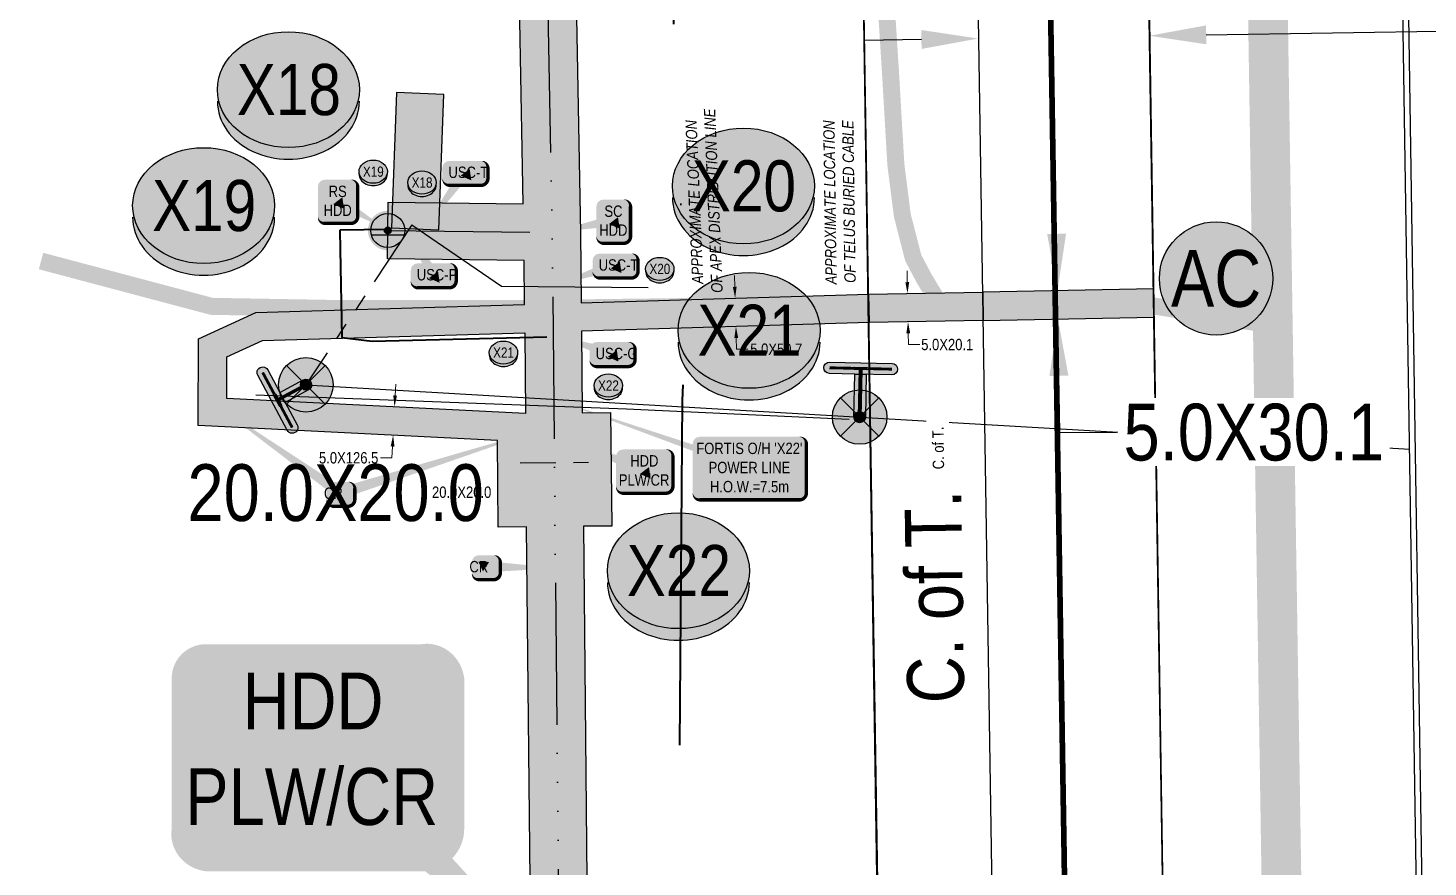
# Model space of a CAD drawing. Extents: x 72365 to 80261, y 6000112 to 6008999.
# Drawn here: x 74839 to 75085.5, y 6001107.1 to 6001254.9 of the extents above; entities that cross this region are included whole.
import ezdxf
from ezdxf.enums import TextEntityAlignment as Align

# ---------------------------------------------------------------- set-up
doc = ezdxf.new("R2010")
doc.units = 0
doc.header["$LTSCALE"] = 5
doc.header["$PDSIZE"] = 2.5
for name, pattern in [('COOP2', [10, 5, -1, 0, -1, 0, -1, 0, -1, 0, -1]), ('DASHDOT', [25.4, 12.7, -6.35, 0, -6.35]), ('DASHED2', [9.525, 6.35, -3.175]), ('foc-TIELINE', [1.875, 1.25, -0.625]), ('POWERLINE5', [7.8, 2.4, -0.6, 0.6, -0.6, 0.6, -0.6, 2.4])]:
    doc.linetypes.add(name, pattern=pattern)
doc.layers.get('Defpoints').update_dxf_attribs({"color": 9})
for name, color, linetype in [('AS-FENCE', 48, 'foc-FENCE'), ('AS-POWER', 104, 'foc-POWER'), ('AS-POWER-EXISTING', 72, 'POWERLINE5'), ('AS-POWER-EXISTING-PP', 72, 'Continuous'), ('AS-POWER-EXISTING-PP-1000', 72, 'Continuous'), ('AS-POWER-T-1000', 104, 'Continuous'), ('AS-RAILWAY', 13, 'TRACKS'), ('AS-RESIDENCE', 14, 'Continuous'), ('AS-ROADS', 254, 'Continuous'), ('AS-SYMBOL', 7, 'Continuous'), ('AS-SYMBOL-1000', 7, 'Continuous'), ('AS-TELEPHONE', 224, 'foc-TEL'), ('AS-TELEPHONE-T', 224, 'Continuous'), ('CG-NOTES', 7, 'Continuous'), ('L-ROAD-T', 7, 'Continuous'), ('L-ROAD-T-1000', 7, 'Continuous'), ('L-SEC', 7, 'Continuous'), ('L-TITLEDB', 4, 'Continuous'), ('L-TITLEDB-T', 4, 'Continuous'), ('P-APEX RECON PAY ITEMS', 240, 'Continuous'), ('P-APEX RECON PAY ITEMS-1000', 240, 'Continuous'), ('P-APEX RECON-10m BUFFER', 51, 'COOP2'), ('P-APEX RECON-URBAN', 30, 'COOP2'), ('P-APEX RECON-WORK AREA', 104, 'Continuous'), ('P-BUFFER-PURPLE', 187, 'foc-TIELINE'), ('P-CROSSINGS', 250, 'Continuous'), ('P-CROSSINGS-1000', 250, 'Continuous')]:
    doc.layers.add(name, color=color, linetype=linetype)
for name, color, linetype, lineweight in [('AS-RECON EXISTING', 151, 'DASHDOT', 40), ('P-APEX RECON-TWS-T', 104, 'Continuous', 9), ('P-APEX RECON-TWS-T-1000', 104, 'Continuous', 9)]:
    doc.layers.add(name, color=color, linetype=linetype, lineweight=lineweight)
for name, color, linetype, true_color in [('AS-RECON EXISTING-T-1000', 7, 'Continuous', 0x7abdff), ('AS-STRUCTURE-H', 7, 'Continuous', 0xa8a8a8), ('P-APEX RECON-TO BE DRILLED-H', 7, 'Continuous', 0xffafe1)]:
    doc.layers.add(name, color=color, linetype=linetype, true_color=true_color)
doc.styles.add('1.8', font='ARIALN.TTF', dxfattribs={"height": 2})
doc.styles.add('100L', font='ARIALN.TTF', dxfattribs={"height": 2})
doc.styles.add('175L', font='ARIALN.TTF', dxfattribs={"height": 20})
doc.styles.add('80', font='ARIALN.TTF', dxfattribs={"height": 10})
doc.styles.add('80CG', font='ARIALN.TTF', dxfattribs={"height": 10})
doc.styles.add('80L', font='ARIALN.TTF', dxfattribs={"height": 10})
doc.styles.add('Crossing', font='ARIALN.TTF', dxfattribs={"height": 10})
doc.styles.add('foc-LtypeFont', font='ARIALN.TTF', dxfattribs={"height": 7.35})
doc.linetypes.add('foc-FENCE', pattern='A,10,-1,["X",foc-LtypeFont,S=0.2,R=0,X=-0.625,Y=-0.75],-1.24', length=12.24)
doc.linetypes.add('foc-POWER', pattern='A,6,-1,["P",foc-LtypeFont,S=0.2,R=0,X=-0.625,Y=-0.75],-1.24,4', length=12.24)
doc.linetypes.add('foc-TEL', pattern='A,2,-1,["T",foc-LtypeFont,S=0.2,R=0,X=-0.425,Y=-0.75],-1.24,8', length=12.24)
doc.linetypes.add('foc-TEL-NOLINE', pattern='A,0,-2,["T",foc-LtypeFont,S=0.2,R=0,X=-0.425,Y=-0.75],-10.24', length=12.24)
doc.linetypes.add('TRACKS', pattern='A,3.81,[130,ltypeshp1.shx,S=6.35,R=0,X=0,Y=0],3.81', length=7.62)
doc.dimstyles.new('Compass 1 000', dxfattribs={"dimtxt": 1.8, "dimasz": 2, "dimexe": 0.2, "dimexo": 0.0625, "dimgap": 0.5, "dimtad": 0, "dimtih": 1, "dimtoh": 1, "dimzin": 0, "dimdsep": 46, "dimtxsty": '1.8', "dimcen": 0.1, "dimse1": 1, "dimse2": 1, "dimclrd": 256, "dimclrt": 256, "dimaunit": 1, "dimadec": 4, "dimazin": 0, "dimtfac": 0.06, "dimtofl": 0, "dimtmove": 0, "dimatfit": 0, "dimfxl": 0.2, "dimtolj": 1, "dimtzin": 0, "dimlwd": -1, "dimarcsym": 0})
doc.dimstyles.new('Compass 5 000', dxfattribs={"dimscale": 5, "dimtxt": 9, "dimasz": 2, "dimexe": 0.2, "dimexo": 0.0625, "dimgap": 0.5, "dimtad": 0, "dimtih": 1, "dimtoh": 1, "dimzin": 0, "dimdsep": 46, "dimtxsty": '80CG', "dimcen": 0.1, "dimse1": 1, "dimse2": 1, "dimclrd": 256, "dimclrt": 256, "dimaunit": 1, "dimadec": 4, "dimazin": 0, "dimtfac": 0.06, "dimtofl": 0, "dimtmove": 0, "dimatfit": 1, "dimfxl": 0.2, "dimtolj": 1, "dimtzin": 0, "dimlwd": -1, "dimarcsym": 0})

# ---------------------------------------------------------------- blocks, each defined once
blk = doc.blocks.new('*D377')
at = {"layer": 'Defpoints', "color": 0, "transparency": 16777216}
for p in [(75036.47, 6001253.51), (75007.3, 6001192.93), (75037.44, 6001193.42)]:
    blk.add_point(p, dxfattribs=at)
at = {"layer": 'L-TITLEDB-T', "transparency": 16777216}
for p, q in [((75046.47, 6001253.67), (75091.38, 6001254.4)), ((74996.32, 6001252.86), (74986.32, 6001252.7))]:
    blk.add_line(p, q, dxfattribs=at)
for points in [[(74996.3, 6001254.53), (74996.35, 6001251.19), (75006.32, 6001253.02)], [(75046.44, 6001255.34), (75046.49, 6001252.01), (75036.47, 6001253.51)]]:
    blk.add_solid(points, dxfattribs=at)
at = {"layer": 'L-TITLEDB-T', "transparency": 16777216, "insert": (75135.31, 6001254.4), "char_height": 10, "attachment_point": 5, "style": '80CG'}
blk.add_mtext('\\A1;CNR\\P30.18 RAILWAY\\PPLAN 7501 AY', dxfattribs=at)
blk = doc.blocks.new('POWERPOLE')
h = blk.add_hatch(color=255)
edge = h.paths.add_edge_path()
edge.add_arc((0, 0), 0.96, 0, 360)
at = {"linetype": 'Continuous'}
for p, q in [((0.679, -0.679), (-0.679, 0.679)), ((-0.679, -0.679), (0.679, 0.679))]:
    blk.add_line(p, q, dxfattribs=at)
blk.add_circle((0, 0), 0.96, dxfattribs=at)
blk = doc.blocks.new('Access_Point')
h = blk.add_hatch(color=255)
h.dxf.hatch_style = 1
edge = h.paths.add_edge_path()
edge.add_arc((0, 0), 9.99, 0, 360)
at = {"color": 170}
blk.add_circle((0, 0), 9.99, dxfattribs=at)
at = {"color": 170, "style": '175L'}
blk.add_text('AC', height=10, dxfattribs=at).set_placement((0, 0), align=Align.MIDDLE_CENTER)
blk = doc.blocks.new('*D1073')
at = {"layer": 'Defpoints', "color": 0, "transparency": 16777216}
for p in [(75020.24, 6001208.63), (75020.32, 6001203.63), (75020.37, 6001203.63)]:
    blk.add_point(p, dxfattribs=at)
at = {"layer": 'P-APEX RECON-TWS-T', "transparency": 16777216}
for p, q in [((75020.12, 6001218.63), (75019.96, 6001228.63)), ((75020.54, 6001193.63), (75020.7, 6001183.64)), ((75020.7, 6001183.64), (75030.7, 6001183.64))]:
    blk.add_line(p, q, dxfattribs=at)
for points in [[(75021.79, 6001218.65), (75018.46, 6001218.6), (75020.29, 6001208.63)], [(75022.2, 6001193.66), (75018.87, 6001193.61), (75020.37, 6001203.63)]]:
    blk.add_solid(points, dxfattribs=at)
at = {"layer": 'P-APEX RECON-TWS-T', "transparency": 16777216, "insert": (75054.84, 6001183.64), "char_height": 10, "attachment_point": 5, "style": '80CG', "bg_fill": 3, "box_fill_scale": 1.1, "bg_fill_color": 256, "bg_fill_true_color": 13158600, "bg_fill_transparency": 0}
blk.add_mtext('\\A1;5.0X30.1', dxfattribs=at)
blk = doc.blocks.new('*U1162')
at = {"true_color": 0xffffa8}
h = blk.add_hatch(color=51, dxfattribs=at)
edge = h.paths.add_edge_path()
edge.add_line((-19, -20), (19, -20))
edge.add_arc((19, -14), 6, 270, 360)
edge.add_line((25, -14), (25, 12.5))
edge.add_arc((19, 12.5), 6, 0, 90)
edge.add_line((19, 18.5), (-19, 18.5))
edge.add_arc((-19, 12.5), 6, 90, 180)
edge.add_line((-25, 12.5), (-25, -14))
edge.add_arc((-19, -14), 6, 180, 270)
at = {"color": 240, "flags": 128}
blk.add_lwpolyline([(-19, -20, 3, 3, 0), (19, -20, 3, 3, 0.414214), (25, -14, 3, 3, 0), (25, 12.5, 3, 0, 0.414214), (19, 18.5, 0, 0, 0), (-19, 18.5, 0, 0, 0.414214), (-25, 12.5, 0, 0, 0), (-25, -14, 0, 3, 0.414214)], format="xyseb", close=True, dxfattribs=at)
for points in [[(43.25, -39.79, 0, 10, 0), (0, 0, 5, 5, 0)], [(5.45, -7.08, 0, 10, 0), (0, 0, 5, 5, 0)]]:
    blk.add_lwpolyline(points, format="xyseb", dxfattribs=at)
at = {"color": 4, "style": '80'}
blk.add_attdef('OTHER_001', (-14.7, -5), '', height=10, dxfattribs=at)
blk = doc.blocks.new('*D1164')
at = {"layer": 'Defpoints', "color": 0, "transparency": 16777216}
for p in [(74902.83, 6001188.2), (74902.59, 6001183.21), (74903.31, 6001183.17)]:
    blk.add_point(p, dxfattribs=at)
at = {"layer": 'P-APEX RECON-TWS-T-1000', "transparency": 16777216}
for p, q in [((74903.66, 6001190.16), (74903.76, 6001192.15)), ((74903.11, 6001179.17), (74901.11, 6001179.17)), ((74903.21, 6001181.17), (74903.11, 6001179.17))]:
    blk.add_line(p, q, dxfattribs=at)
for points in [[(74903.33, 6001190.17), (74903.99, 6001190.14), (74903.56, 6001188.16)], [(74902.88, 6001181.19), (74903.55, 6001181.16), (74903.31, 6001183.17)]]:
    blk.add_solid(points, dxfattribs=at)
at = {"layer": 'P-APEX RECON-TWS-T-1000', "transparency": 16777216, "insert": (74895.48, 6001179.17), "char_height": 2, "attachment_point": 5, "style": '1.8'}
blk.add_mtext('\\A1;5.0X126.5', dxfattribs=at)
blk = doc.blocks.new('*D1165')
at = {"layer": 'Defpoints', "color": 0, "transparency": 16777216}
for p in [(74962.25, 6001207.26), (74962.39, 6001202.26), (74963.67, 6001202.3)]:
    blk.add_point(p, dxfattribs=at)
at = {"layer": 'P-APEX RECON-TWS-T-1000', "transparency": 16777216}
for p, q in [((74963.46, 6001209.29), (74963.4, 6001211.29)), ((74963.72, 6001200.3), (74963.78, 6001198.3)), ((74963.78, 6001198.3), (74965.78, 6001198.3))]:
    blk.add_line(p, q, dxfattribs=at)
for points in [[(74963.79, 6001209.3), (74963.13, 6001209.28), (74963.52, 6001207.29)], [(74964.06, 6001200.31), (74963.39, 6001200.29), (74963.67, 6001202.3)]]:
    blk.add_solid(points, dxfattribs=at)
at = {"layer": 'P-APEX RECON-TWS-T-1000', "transparency": 16777216, "insert": (74970.77, 6001198.3), "char_height": 2, "attachment_point": 5, "style": '1.8'}
blk.add_mtext('\\A1;5.0X50.7', dxfattribs=at)
blk = doc.blocks.new('*D1166')
at = {"layer": 'Defpoints', "color": 0, "transparency": 16777216}
for p in [(75008.9, 6001208.41), (74993.97, 6001203.13), (75009, 6001203.41)]:
    blk.add_point(p, dxfattribs=at)
at = {"layer": 'P-APEX RECON-TWS-T-1000', "transparency": 16777216}
for p, q in [((74993.83, 6001210.12), (74993.8, 6001212.12)), ((74994.01, 6001201.13), (74994.05, 6001199.12)), ((74994.05, 6001199.12), (74996.05, 6001199.12))]:
    blk.add_line(p, q, dxfattribs=at)
for points in [[(74994.17, 6001210.13), (74993.5, 6001210.11), (74993.87, 6001208.12)], [(74994.34, 6001201.13), (74993.67, 6001201.12), (74993.97, 6001203.13)]]:
    blk.add_solid(points, dxfattribs=at)
at = {"layer": 'P-APEX RECON-TWS-T-1000', "transparency": 16777216, "insert": (75000.87, 6001199.12), "char_height": 2, "attachment_point": 5, "style": '1.8'}
blk.add_mtext('\\A1;5.0X20.1', dxfattribs=at)
blk = doc.blocks.new('*U1167')
at = {"true_color": 0xffffa8}
h = blk.add_hatch(color=51, dxfattribs=at)
edge = h.paths.add_edge_path()
edge.add_line((-9, -20), (9, -20))
edge.add_arc((9, -14), 6, 270, 360)
edge.add_line((15, -14), (15, 12.5))
edge.add_arc((9, 12.5), 6, 0, 90)
edge.add_line((9, 18.5), (-9, 18.5))
edge.add_arc((-9, 12.5), 6, 90, 180)
edge.add_line((-15, 12.5), (-15, -14))
edge.add_arc((-9, -14), 6, 180, 270)
at = {"color": 240, "flags": 128}
blk.add_lwpolyline([(-9, -20, 3, 3, 0), (9, -20, 3, 3, 0.414214), (15, -14, 3, 3, 0), (15, 12.5, 3, 0, 0.414214), (9, 18.5, 0, 0, 0), (-9, 18.5, 0, 0, 0.414214), (-15, 12.5, 0, 0, 0), (-15, -14, 0, 3, 0.414214)], format="xyseb", close=True, dxfattribs=at)
for points in [[(-53.6, -10.5, 0, 10, 0), (0, 0, 5, 5, 0)], [(5.4, -7.1, 0, 10, 0), (0, 0, 5, 5, 0)]]:
    blk.add_lwpolyline(points, format="xyseb", dxfattribs=at)
at = {"color": 4, "style": '80'}
blk.add_attdef('OTHER_001', (-14.7, -5), '', height=10, dxfattribs=at)
blk = doc.blocks.new('*U1168')
at = {"true_color": 0xffffa8}
h = blk.add_hatch(color=51, dxfattribs=at)
edge = h.paths.add_edge_path()
edge.add_line((-14, -11.5), (14, -11.5))
edge.add_arc((14, -5.5), 6, 270, 360)
edge.add_line((20, -5.5), (20, 4))
edge.add_arc((14, 4), 6, 0, 90)
edge.add_line((14, 10), (-14, 10))
edge.add_arc((-14, 4), 6, 90, 180)
edge.add_line((-20, 4), (-20, -5.5))
edge.add_arc((-14, -5.5), 6, 180, 270)
at = {"color": 240, "flags": 128}
for points in [[(-37, -51.5, 0, 10, 0), (0, 0, 5, 5, 0)], [(5.4, -7.1, 0, 10, 0), (0, 0, 5, 5, 0)]]:
    blk.add_lwpolyline(points, format="xyseb", dxfattribs=at)
blk.add_lwpolyline([(-14, -11.5, 3, 3, 0), (14, -11.5, 3, 3, 0.414214), (20, -5.5, 3, 3, 0), (20, 4, 3, 0, 0.414214), (14, 10, 0, 0, 0), (-14, 10, 0, 0, 0.414214), (-20, 4, 0, 0, 0), (-20, -5.5, 0, 3, 0.414214)], format="xyseb", close=True, dxfattribs=at)
at = {"color": 4, "style": '80'}
blk.add_attdef('OTHER_001', (-14.7, -5), '', height=10, dxfattribs=at)
blk = doc.blocks.new('*U1169')
at = {"true_color": 0xffffa8}
h = blk.add_hatch(color=51, dxfattribs=at)
edge = h.paths.add_edge_path()
edge.add_line((-14, -11.5), (14, -11.5))
edge.add_arc((14, -5.5), 6, 270, 360)
edge.add_line((20, -5.5), (20, 4))
edge.add_arc((14, 4), 6, 0, 90)
edge.add_line((14, 10), (-14, 10))
edge.add_arc((-14, 4), 6, 90, 180)
edge.add_line((-20, 4), (-20, -5.5))
edge.add_arc((-14, -5.5), 6, 180, 270)
at = {"color": 240, "flags": 128}
for points in [[(-23.1, 38.9, 0, 10, 0), (0, 0, 5, 5, 0)], [(5.4, -7.1, 0, 10, 0), (0, 0, 5, 5, 0)]]:
    blk.add_lwpolyline(points, format="xyseb", dxfattribs=at)
blk.add_lwpolyline([(-14, -11.5, 3, 3, 0), (14, -11.5, 3, 3, 0.414214), (20, -5.5, 3, 3, 0), (20, 4, 3, 0, 0.414214), (14, 10, 0, 0, 0), (-14, 10, 0, 0, 0.414214), (-20, 4, 0, 0, 0), (-20, -5.5, 0, 3, 0.414214)], format="xyseb", close=True, dxfattribs=at)
at = {"color": 4, "style": '80'}
blk.add_attdef('OTHER_001', (-14.7, -5), '', height=10, dxfattribs=at)
blk = doc.blocks.new('RISER')
h = blk.add_hatch(color=255)
h.dxf.hatch_style = 1
edge = h.paths.add_edge_path()
edge.add_arc((0, 0), 0.7, 0, 360)
blk.add_hatch(color=13).paths.add_polyline_path([(0.581, -0.15), (-0.581, -0.15, 0.774597)])
at = {"color": 13}
blk.add_line((-0.581, -0.15), (0.581, -0.15), dxfattribs=at)
blk.add_circle((0, 0), 0.6, dxfattribs=at)
blk = doc.blocks.new('*U1170')
at = {"true_color": 0xffffa8}
h = blk.add_hatch(color=51, dxfattribs=at)
edge = h.paths.add_edge_path()
edge.add_line((-11.5, -20), (11.5, -20))
edge.add_arc((11.5, -14), 6, 270, 360)
edge.add_line((17.5, -14), (17.5, 12.5))
edge.add_arc((11.5, 12.5), 6, 0, 90)
edge.add_line((11.5, 18.5), (-11.5, 18.5))
edge.add_arc((-11.5, 12.5), 6, 90, 180)
edge.add_line((-17.5, 12.5), (-17.5, -14))
edge.add_arc((-11.5, -14), 6, 180, 270)
at = {"color": 240, "flags": 128}
blk.add_lwpolyline([(-11.5, -20, 3, 3, 0), (11.5, -20, 3, 3, 0.414214), (17.5, -14, 3, 3, 0), (17.5, 12.5, 3, 0, 0.414214), (11.5, 18.5, 0, 0, 0), (-11.5, 18.5, 0, 0, 0.414214), (-17.5, 12.5, 0, 0, 0), (-17.5, -14, 0, 3, 0.414214)], format="xyseb", close=True, dxfattribs=at)
for points in [[(40.7, -23.9, 0, 10, 0), (0, 0, 5, 5, 0)], [(5.4, -7.1, 0, 10, 0), (0, 0, 5, 5, 0)]]:
    blk.add_lwpolyline(points, format="xyseb", dxfattribs=at)
at = {"color": 4, "style": '80'}
blk.add_attdef('OTHER_001', (-14.7, -5), '', height=10, dxfattribs=at)
blk = doc.blocks.new('*U1171')
at = {"true_color": 0xffffa8}
h = blk.add_hatch(color=51, dxfattribs=at)
edge = h.paths.add_edge_path()
edge.add_line((-14, -11.5), (14, -11.5))
edge.add_arc((14, -5.5), 6, 270, 360)
edge.add_line((20, -5.5), (20, 4))
edge.add_arc((14, 4), 6, 0, 90)
edge.add_line((14, 10), (-14, 10))
edge.add_arc((-14, 4), 6, 90, 180)
edge.add_line((-20, 4), (-20, -5.5))
edge.add_arc((-14, -5.5), 6, 180, 270)
at = {"color": 240, "flags": 128}
for points in [[(-55.5, -18.6, 0, 10, 0), (0, 0, 5, 5, 0)], [(5.4, -7.1, 0, 10, 0), (0, 0, 5, 5, 0)]]:
    blk.add_lwpolyline(points, format="xyseb", dxfattribs=at)
blk.add_lwpolyline([(-14, -11.5, 3, 3, 0), (14, -11.5, 3, 3, 0.414214), (20, -5.5, 3, 3, 0), (20, 4, 3, 0, 0.414214), (14, 10, 0, 0, 0), (-14, 10, 0, 0, 0.414214), (-20, 4, 0, 0, 0), (-20, -5.5, 0, 3, 0.414214)], format="xyseb", close=True, dxfattribs=at)
at = {"color": 4, "style": '80'}
blk.add_attdef('OTHER_001', (-14.7, -5), '', height=10, dxfattribs=at)
blk = doc.blocks.new('*U1172')
at = {"true_color": 0xffffa8}
h = blk.add_hatch(color=51, dxfattribs=at)
edge = h.paths.add_edge_path()
edge.add_line((-14, -11.5), (14, -11.5))
edge.add_arc((14, -5.5), 6, 270, 360)
edge.add_line((20, -5.5), (20, 4))
edge.add_arc((14, 4), 6, 0, 90)
edge.add_line((14, 10), (-14, 10))
edge.add_arc((-14, 4), 6, 90, 180)
edge.add_line((-20, 4), (-20, -5.5))
edge.add_arc((-14, -5.5), 6, 180, 270)
at = {"color": 240, "flags": 128}
for points in [[(-51.8, 15.7, 0, 10, 0), (0, 0, 5, 5, 0)], [(5.4, -7.1, 0, 10, 0), (0, 0, 5, 5, 0)]]:
    blk.add_lwpolyline(points, format="xyseb", dxfattribs=at)
blk.add_lwpolyline([(-14, -11.5, 3, 3, 0), (14, -11.5, 3, 3, 0.414214), (20, -5.5, 3, 3, 0), (20, 4, 3, 0, 0.414214), (14, 10, 0, 0, 0), (-14, 10, 0, 0, 0.414214), (-20, 4, 0, 0, 0), (-20, -5.5, 0, 3, 0.414214)], format="xyseb", close=True, dxfattribs=at)
at = {"color": 4, "style": '80'}
blk.add_attdef('OTHER_001', (-14.7, -5), '', height=10, dxfattribs=at)
blk = doc.blocks.new('*U1173')
at = {"true_color": 0xffffa8}
h = blk.add_hatch(color=51, dxfattribs=at)
edge = h.paths.add_edge_path()
edge.add_line((-6.5, -11.5), (6.5, -11.5))
edge.add_arc((6.5, -5.5), 6, 270, 360)
edge.add_line((12.5, -5.5), (12.5, 4))
edge.add_arc((6.5, 4), 6, 0, 90)
edge.add_line((6.5, 10), (-6.5, 10))
edge.add_arc((-6.5, 4), 6, 90, 180)
edge.add_line((-12.5, 4), (-12.5, -5.5))
edge.add_arc((-6.5, -5.5), 6, 180, 270)
at = {"color": 240, "flags": 128}
for points in [[(-111.8, 79.1, 0, 10, 0), (0, 0, 5, 5, 0)], [(185.9, 59.1, 0, 10, 0), (0, 0, 5, 5, 0)]]:
    blk.add_lwpolyline(points, format="xyseb", dxfattribs=at)
blk.add_lwpolyline([(-6.5, -11.5, 3, 3, 0), (6.5, -11.5, 3, 3, 0.414214), (12.5, -5.5, 3, 3, 0), (12.5, 4, 3, 0, 0.414214), (6.5, 10, 0, 0, 0), (-6.5, 10, 0, 0, 0.414214), (-12.5, 4, 0, 0, 0), (-12.5, -5.5, 0, 3, 0.414214)], format="xyseb", close=True, dxfattribs=at)
at = {"color": 4, "style": '80'}
blk.add_attdef('OTHER_001', (-14.7, -5), '', height=10, dxfattribs=at)
blk = doc.blocks.new('*U1174')
at = {"true_color": 0xffffa8}
h = blk.add_hatch(color=51, dxfattribs=at)
edge = h.paths.add_edge_path()
edge.add_line((-6.5, -11.5), (6.5, -11.5))
edge.add_arc((6.5, -5.5), 6, 270, 360)
edge.add_line((12.5, -5.5), (12.5, 4))
edge.add_arc((6.5, 4), 6, 0, 90)
edge.add_line((6.5, 10), (-6.5, 10))
edge.add_arc((-6.5, 4), 6, 90, 180)
edge.add_line((-12.5, 4), (-12.5, -5.5))
edge.add_arc((-6.5, -5.5), 6, 180, 270)
at = {"color": 240, "flags": 128}
blk.add_lwpolyline([(-6.5, -11.5, 3, 3, 0), (6.5, -11.5, 3, 3, 0.414214), (12.5, -5.5, 3, 3, 0), (12.5, 4, 3, 0, 0.414214), (6.5, 10, 0, 0, 0), (-6.5, 10, 0, 0, 0.414214), (-12.5, 4, 0, 0, 0), (-12.5, -5.5, 0, 3, 0.414214)], format="xyseb", close=True, dxfattribs=at)
for points in [[(-6.9, 4.5, 0, 10, 0), (0, 0, 5, 5, 0)], [(61.6, -1.3, 0, 10, 0), (0, 0, 5, 5, 0)]]:
    blk.add_lwpolyline(points, format="xyseb", dxfattribs=at)
at = {"color": 4, "style": '80'}
blk.add_attdef('OTHER_001', (-14.7, -5), '', height=10, dxfattribs=at)
blk = doc.blocks.new('*U1175')
at = {"true_color": 0xffffa8}
h = blk.add_hatch(color=51, dxfattribs=at)
edge = h.paths.add_edge_path()
edge.add_line((-19, -20), (19, -20))
edge.add_arc((19, -14), 6, 270, 360)
edge.add_line((25, -14), (25, 12.5))
edge.add_arc((19, 12.5), 6, 0, 90)
edge.add_line((19, 18.5), (-19, 18.5))
edge.add_arc((-19, 12.5), 6, 90, 180)
edge.add_line((-25, 12.5), (-25, -14))
edge.add_arc((-19, -14), 6, 180, 270)
at = {"color": 240, "flags": 128}
for points in [[(-79.6, 32.1, 0, 10, 0), (0, 0, 5, 5, 0)], [(5.4, -7.1, 0, 10, 0), (0, 0, 5, 5, 0)]]:
    blk.add_lwpolyline(points, format="xyseb", dxfattribs=at)
blk.add_lwpolyline([(-19, -20, 3, 3, 0), (19, -20, 3, 3, 0.414214), (25, -14, 3, 3, 0), (25, 12.5, 3, 0, 0.414214), (19, 18.5, 0, 0, 0), (-19, 18.5, 0, 0, 0.414214), (-25, 12.5, 0, 0, 0), (-25, -14, 0, 3, 0.414214)], format="xyseb", close=True, dxfattribs=at)
at = {"color": 4, "style": '80'}
blk.add_attdef('OTHER_001', (-14.7, -5), '', height=10, dxfattribs=at)
blk = doc.blocks.new('*U1176')
h = blk.add_hatch(color=255)
edge = h.paths.add_edge_path()
edge.add_line((-44, -28.5), (44, -28.5))
edge.add_arc((44, -22.5), 6, 270, 360)
edge.add_line((50, -22.5), (50, 21))
edge.add_arc((44, 21), 6, 0, 90)
edge.add_line((44, 27), (-44, 27))
edge.add_arc((-44, 21), 6, 90, 180)
edge.add_line((-50, 21), (-50, -22.5))
edge.add_arc((-44, -22.5), 6, 180, 270)
at = {"color": 104, "flags": 128}
blk.add_lwpolyline([(-172.4, 60.1, 0, 7.5, 0), (0, 0, 0, 0, 0)], format="xyseb", dxfattribs=at)
blk.add_lwpolyline([(-44, -28.5, 3, 3, 0), (44, -28.5, 3, 3, 0.414214), (50, -22.5, 3, 3, 0), (50, 21, 3, 0, 0.414214), (44, 27, 0, 0, 0), (-44, 27, 0, 0, 0.414214), (-50, 21, 0, 0, 0), (-50, -22.5, 0, 3, 0.414214)], format="xyseb", close=True, dxfattribs=at)
at = {"color": 104, "style": '80'}
blk.add_attdef('ENTER_TEXT_001', (-26.8, -4.9), '', height=10, dxfattribs=at)
blk = doc.blocks.new('xing2')
h = blk.add_hatch(color=50)
h.dxf.hatch_style = 1
edge = h.paths.add_edge_path()
edge.add_ellipse((0, 0), major_axis=(-12.5, 0), ratio=0.816297, start_angle=0, end_angle=360)
h = blk.add_hatch(color=250)
h.dxf.hatch_style = 1
edge = h.paths.add_edge_path()
edge.add_ellipse((0, -2.05), major_axis=(-12.5, 0), ratio=0.816297, start_angle=0, end_angle=180)
edge.add_line((12.5, -2.05), (12.5, 0))
edge.add_ellipse((0, 0), major_axis=(-12.5, 0), ratio=0.816297, start_angle=0, end_angle=180, ccw=False)
edge.add_line((-12.5, 0), (-12.5, -2.05))
at = {"color": 250}
blk.add_ellipse((0, 0), major_axis=(-12.5, 0), ratio=0.816297, dxfattribs=at)
blk.add_ellipse((0, -2.05), major_axis=(-12.5, 0), ratio=0.816297, start_param=0, end_param=3.141593, dxfattribs=at)
at = {"color": 250, "style": 'Crossing'}
blk.add_attdef('CROSSING', text='', height=9, dxfattribs=at).set_placement((0.09, 0.02), align=Align.MIDDLE_CENTER)
at = {"color": 250, "style": 'Crossing', "flags": 1}
for tag, p in [('OWNER', (0.09, -12.49)), ('DESCRIPTION', (0.09, -25.77)), ('LOCATION', (0.09, -39.3)), ('DWG_REF', (0.09, -52.84))]:
    blk.add_attdef(tag, text='', height=9, dxfattribs=at).set_placement(p, align=Align.MIDDLE_CENTER)
blk = doc.blocks.new('*U1297')
h = blk.add_hatch(color=255)
h.dxf.hatch_style = 1
edge = h.paths.add_edge_path()
edge.add_arc((1.1, -0.024), 0.2, -91.2595, 88.7405, ccw=False)
edge.add_line((1.095, -0.224), (-0.204, -0.196))
edge.add_line((-0.204, -0.196), (-1.104, -0.176))
edge.add_arc((-1.1, 0.024), 0.2, 88.7405, 268.7405, ccw=False)
edge.add_line((-1.095, 0.224), (1.104, 0.176))
h = blk.add_hatch(color=255)
h.dxf.hatch_style = 1
edge = h.paths.add_edge_path()
edge.add_arc((-0.038, -1.71), 0.2, 178.7405, 358.7405, ccw=False)
edge.add_line((-0.238, -1.706), (-0.204, -0.196))
edge.add_line((-0.204, -0.196), (0.196, -0.204))
edge.add_line((0.196, -0.204), (0.162, -1.715))
at = {"color": 255}
blk.add_lwpolyline([(1.104, 0.176, -1), (1.095, -0.224), (-0.204, -0.196), (-1.104, -0.176, -1), (-1.095, 0.224)], format="xyb", close=True, dxfattribs=at)
at = {"color": 72, "const_width": 0.1, "flags": 128}
for points in [[(1.1, -0.024), (-1.1, 0.024)], [(-0.038, -1.71), (0, 0)]]:
    blk.add_lwpolyline(points, dxfattribs=at)
at = {"color": 255, "flags": 128}
blk.add_lwpolyline([(0.162, -1.715, -1), (-0.238, -1.706), (-0.204, -0.196), (0.196, -0.204)], format="xyb", close=True, dxfattribs=at)
blk = doc.blocks.new('*U1298')
h = blk.add_hatch(color=255)
h.dxf.hatch_style = 1
edge = h.paths.add_edge_path()
edge.add_arc((-0.52, 0.969), 0.2, 28.2011, 208.2011, ccw=False)
edge.add_line((-0.344, 1.064), (0.271, -0.082))
edge.add_line((0.271, -0.082), (0.696, -0.875))
edge.add_arc((0.52, -0.969), 0.2, -151.7989, 28.2011, ccw=False)
edge.add_line((0.344, -1.064), (-0.696, 0.875))
h = blk.add_hatch(color=255)
h.dxf.hatch_style = 1
edge = h.paths.add_edge_path()
edge.add_arc((1.001, 0.537), 0.2, -61.7989, 118.2011, ccw=False)
edge.add_line((1.096, 0.361), (0.271, -0.082))
edge.add_line((0.271, -0.082), (0.082, 0.271))
edge.add_line((0.082, 0.271), (0.907, 0.713))
at = {"color": 255}
blk.add_lwpolyline([(-0.696, 0.875, -1), (-0.344, 1.064), (0.271, -0.082), (0.696, -0.875, -1), (0.344, -1.064)], format="xyb", close=True, dxfattribs=at)
at = {"color": 72, "const_width": 0.1, "flags": 128}
for points in [[(-0.52, 0.969), (0.52, -0.969)], [(1.001, 0.537), (0, 0)]]:
    blk.add_lwpolyline(points, dxfattribs=at)
at = {"color": 255, "flags": 128}
blk.add_lwpolyline([(0.907, 0.713, -1), (1.096, 0.361), (0.271, -0.082), (0.082, 0.271)], format="xyb", close=True, dxfattribs=at)
blk = doc.blocks.new('*U1299')
h = blk.add_hatch(color=255)
h.dxf.hatch_style = 1
edge = h.paths.add_edge_path()
edge.add_arc((1.1, -0.02), 0.2, -91.2595, 88.7405, ccw=False)
edge.add_line((1.1, -0.22), (-0.2, -0.2))
edge.add_line((-0.2, -0.2), (-1.1, -0.18))
edge.add_arc((-1.1, 0.02), 0.2, 88.7405, 268.7405, ccw=False)
edge.add_line((-1.1, 0.22), (1.1, 0.18))
h = blk.add_hatch(color=255)
h.dxf.hatch_style = 1
edge = h.paths.add_edge_path()
edge.add_arc((-0.19, -8.55), 0.2, 178.7405, 358.7405, ccw=False)
edge.add_line((-0.39, -8.55), (-0.2, -0.2))
edge.add_line((-0.2, -0.2), (0.2, -0.2))
edge.add_line((0.2, -0.2), (0.01, -8.56))
at = {"color": 255}
blk.add_lwpolyline([(1.1, 0.18, -1), (1.1, -0.22), (-0.2, -0.2), (-1.1, -0.18, -1), (-1.1, 0.22)], format="xyb", close=True, dxfattribs=at)
at = {"color": 72, "const_width": 0.1, "flags": 128}
for points in [[(1.1, -0.02), (-1.1, 0.02)], [(-0.19, -8.55), (0, 0)]]:
    blk.add_lwpolyline(points, dxfattribs=at)
at = {"color": 255, "flags": 128}
blk.add_lwpolyline([(0.01, -8.56, -1), (-0.39, -8.55), (-0.2, -0.2), (0.2, -0.2)], format="xyb", close=True, dxfattribs=at)
blk = doc.blocks.new('*U1300')
h = blk.add_hatch(color=255)
h.dxf.hatch_style = 1
edge = h.paths.add_edge_path()
edge.add_arc((5.01, 2.68), 0.2, -61.7989, 118.2011, ccw=False)
edge.add_line((5.1, 2.51), (0.27, -0.08))
edge.add_line((0.27, -0.08), (0.08, 0.27))
edge.add_line((0.08, 0.27), (4.91, 2.86))
h = blk.add_hatch(color=255)
h.dxf.hatch_style = 1
edge = h.paths.add_edge_path()
edge.add_arc((-0.52, 0.97), 0.2, 28.2011, 208.2011, ccw=False)
edge.add_line((-0.34, 1.06), (0.27, -0.08))
edge.add_line((0.27, -0.08), (0.7, -0.87))
edge.add_arc((0.52, -0.97), 0.2, -151.7989, 28.2011, ccw=False)
edge.add_line((0.34, -1.06), (-0.7, 0.87))
at = {"color": 72, "const_width": 0.1, "flags": 128}
for points in [[(5.01, 2.68), (0, 0)], [(-0.52, 0.97), (0.52, -0.97)]]:
    blk.add_lwpolyline(points, dxfattribs=at)
at = {"color": 255, "flags": 128}
blk.add_lwpolyline([(4.91, 2.86, -1), (5.1, 2.51), (0.27, -0.08), (0.08, 0.27)], format="xyb", close=True, dxfattribs=at)
at = {"color": 255}
blk.add_lwpolyline([(-0.7, 0.87, -1), (-0.34, 1.06), (0.27, -0.08), (0.7, -0.87, -1), (0.34, -1.06)], format="xyb", close=True, dxfattribs=at)

msp = doc.modelspace()

# ---------------------------------------------------------------- hatches: boundary and pattern name
at = {"layer": 'AS-STRUCTURE-H'}
h = msp.add_hatch(color=256, dxfattribs=at)
h.dxf.hatch_style = 1
h.paths.add_polyline_path([(74903.92, 6001243.497), (74903.05, 6001219.66), (74911.373, 6001219.337), (74912.243, 6001243.174)])
at = {"layer": 'P-APEX RECON-10m BUFFER'}
h = msp.add_hatch(color=256, dxfattribs=at)
h.dxf.hatch_style = 1
h.paths.add_polyline_path([(74935.119, 6001282.158), (74936.305, 6001218.803), (74936.424, 6001206.493), (74987.032, 6001207.989), (74987.11, 6001202.993), (74936.473, 6001201.496), (74936.612, 6001187.098), (74941.608, 6001187.146), (74941.802, 6001167.164), (74936.806, 6001167.115), (74937.409, 6001104.978), (74942.405, 6001105.026), (74942.599, 6001085.044), (74937.603, 6001084.995), (74937.639, 6001081.261), (74927.649, 6001081.097), (74927.612, 6001084.898), (74922.616, 6001084.85), (74922.422, 6001104.832), (74927.418, 6001104.881), (74926.815, 6001167.018), (74921.819, 6001166.97), (74921.671, 6001182.255), (74868.983, 6001184.881), (74869.072, 6001200.162), (74879.118, 6001204.799), (74926.435, 6001206.198), (74926.36, 6001213.928), (74902.304, 6001214.218), (74902.424, 6001224.209), (74926.215, 6001223.922), (74925.128, 6001281.997)])
h.paths.add_polyline_path([(74926.621, 6001187.01), (74874.007, 6001189.633), (74874.05, 6001196.957), (74880.285, 6001199.835), (74926.483, 6001201.201)], flags=16)
h = msp.add_hatch(color=256, dxfattribs=at)
h.dxf.hatch_style = 1
h.paths.add_polyline_path([(75007.21, 6001203.38), (75037.257, 6001203.958), (75037.18, 6001208.953), (75007.132, 6001208.375)])
h = msp.add_hatch(color=256, dxfattribs=at)
h.dxf.hatch_style = 1
h.paths.add_polyline_path([(75007.21, 6001203.38), (74987.11, 6001202.993), (74987.032, 6001207.989), (75007.132, 6001208.375)])
at = {"layer": 'P-APEX RECON-TO BE DRILLED-H'}
h = msp.add_hatch(color=256, dxfattribs=at)
h.dxf.hatch_style = 1
h.paths.add_polyline_path([(74929.767, 6001300.782), (74934.768, 6001300.875), (74936.305, 6001218.803), (74936.648, 6001183.418), (74926.657, 6001183.321), (74926.36, 6001213.928), (74902.304, 6001214.218), (74902.424, 6001224.209), (74926.215, 6001223.922), (74924.862, 6001296.213), (74924.779, 6001300.688)])

# ---------------------------------------------------------------- linework, layer by layer
at = {"layer": 'AS-FENCE', "flags": 128}
msp.add_lwpolyline([(74879.122, 6001190.284), (74944.424, 6001187.822), (74983.622, 6001185.983)], dxfattribs=at)
at = {"layer": 'AS-POWER', "flags": 128}
for points in [[(75082.279, 6001181.869), (75072.498, 6001815.272)], [(75089.323, 6000729.595), (75082.279, 6001181.869)]]:
    msp.add_lwpolyline(points, dxfattribs=at)
at = {"layer": 'AS-POWER-EXISTING', "flags": 128}
msp.add_lwpolyline([(74906.59, 6001220.209), (74887.953, 6001192.038)], dxfattribs=at)
at = {"layer": 'AS-RECON EXISTING', "flags": 128}
for points in [[(73291.665, 6001928.069), (73289.633, 6001920.52), (73288.533, 6001915.287), (73288.616, 6001908.818), (73288.752, 6001907.186), (73289.662, 6001906.103), (73291.734, 6001906.002), (73318.254, 6001908.243), (73342.102, 6001909.034), (73366.021, 6001909.414), (73404.597, 6001911.326), (73611.001, 6001917.028), (73887.006, 6001918.664), (74085.217, 6001921.29), (74151.526, 6001923.098), (74171.168, 6001923.043), (74792.311, 6001928.483), (74851.994, 6001929.785), (74880.47, 6001930.804), (74921.006, 6001932.575), (74941.132, 6001932.161), (74941.026, 6001918.625), (74940.603, 6001891.104), (74940.884, 6001876.682), (74940.864, 6001876.695), (74941.666, 6001791.997), (74944.041, 6001667.194), (74945.85, 6001558.217), (74948.944, 6001431.349), (74950.64, 6001364.016), (74950.936, 6001297.619), (74954.83, 6001203.417), (74954.189, 6001189.279), (74953.376, 6001085.44), (74951.637, 6000952.491), (74956.499, 6000868.52), (74957.836, 6000798.77), (74955.67, 6000736.921), (74956.548, 6000723.03), (74958.732, 6000703.783), (74948.917, 6000676.738), (74940.677, 6000667.925), (74825.007, 6000665.781), (74831.764, 6000274.696), (74850.257, 6000176.054)], [(74902.361, 6001219.399), (74893.923, 6001219.262), (74893.978, 6001215.888), (74894.295, 6001200.357), (74899.636, 6001199.702), (74932.361, 6001200.53), (74954.655, 6001200.781)]]:
    msp.add_lwpolyline(points, dxfattribs=at)
at = {"layer": 'AS-RESIDENCE', "flags": 128}
msp.add_lwpolyline([(74903.92, 6001243.497), (74903.05, 6001219.66), (74911.373, 6001219.337), (74912.243, 6001243.174)], close=True, dxfattribs=at)
at = {"layer": 'AS-ROADS', "const_width": 7, "flags": 128}
msp.add_lwpolyline([(75073.672, 6000179.942), (75069.776, 6000349.065), (75060.182, 6001074.477), (75045.667, 6002007.36), (75027.969, 6003090.033), (75024.206, 6003347.941, 0.0493947), (74998.246, 6003576.094), (74973.301, 6003687.217, -0.0503851), (74958.73, 6003807.929), (74943.423, 6004677.413), (74936.401, 6005243.625)], format="xyb", dxfattribs=at)
at = {"layer": 'AS-ROADS', "const_width": 2.998, "flags": 128}
for points in [[(74845.847, 6001275.783), (74860.703, 6001275.958), (74907.892, 6001275.26), (74956.128, 6001275.085), (74972.407, 6001274.32), (74981.493, 6001271.706), (74988.652, 6001267.028), (74990.209, 6001257.618), (74990.869, 6001247.21), (74991.823, 6001230.814), (74992.967, 6001221.853), (74994.875, 6001214.418), (74996.783, 6001210.795), (74999.644, 6001206.046)], [(74841.319, 6001213.838), (74871.347, 6001205.86), (74893.014, 6001205.48), (74927.224, 6001205.48), (74973.439, 6001206.046), (75003.278, 6001206.046), (75024.944, 6001206.426), (75037.678, 6001205.856), (75056.304, 6001202.817)]]:
    msp.add_lwpolyline(points, dxfattribs=at)
at = {"layer": 'AS-TELEPHONE', "linetype": 'foc-TEL-NOLINE', "flags": 128}
msp.add_lwpolyline([(75003.364, 6000178.719), (74988.862, 6001082.1), (74976.266, 6001905.962), (74937.004, 6004319.006), (74922.183, 6005243.365)], dxfattribs=at)
at = {"layer": 'AS-TELEPHONE', "flags": 128}
msp.add_lwpolyline([(74906.59, 6001220.209), (74922.405, 6001209.389), (74948.209, 6001209.205)], dxfattribs=at)
at = {"layer": 'L-TITLEDB', "flags": 128}
msp.add_lwpolyline([(75098.777, 6000214.533), (75097.725, 6000280.114), (75092.099, 6000630.371), (75084.8, 6001083.847), (75072.518, 6001887.694), (75026.831, 6001886.824), (75039.103, 6001083.014), (75052.049, 6000279.301), (75053.606, 6000179.593)], dxfattribs=at)
at = {"layer": 'P-APEX RECON-URBAN', "flags": 128}
for points in [[(73291.665, 6001928.069), (73297.28, 6001913.188), (74917.818, 6001939.554), (74931.309, 6001218.732), (74935.411, 6000796.02), (74915.266, 6000776.355), (74916.323, 6000683.005), (74941.177, 6000682.24), (74950.981, 6000681.669), (74952.067, 6000682.47)], [(74902.364, 6001219.213), (74931.392, 6001218.864)]]:
    msp.add_lwpolyline(points, dxfattribs=at)
at = {"layer": 'P-APEX RECON-WORK AREA', "flags": 128}
for points in [[(75007.21, 6001203.38), (75037.257, 6001203.958), (75037.18, 6001208.953), (75007.132, 6001208.375)], [(75007.21, 6001203.38), (74987.11, 6001202.993), (74987.032, 6001207.989), (75007.132, 6001208.375)], [(74926.621, 6001187.01), (74874.007, 6001189.633), (74874.05, 6001196.957), (74880.285, 6001199.835), (74926.483, 6001201.201)]]:
    msp.add_lwpolyline(points, close=True, dxfattribs=at)
msp.add_lwpolyline([(74987.032, 6001207.989), (74987.023, 6001207.989), (74987.11, 6001202.993)], dxfattribs=at)
at = {"layer": 'P-BUFFER-PURPLE'}
msp.add_line((74925.706, 6001178.279), (74937.696, 6001178.395), dxfattribs=at)

# ---------------------------------------------------------------- block references
at = {"layer": 'AS-POWER-EXISTING-PP', "xscale": 4.995841144999963, "yscale": 4.995841144999963, "zscale": 4.995841144999963}
msp.add_blockref('POWERPOLE', (74887.953, 6001192.038), dxfattribs=at)
at = {"layer": 'AS-POWER-EXISTING-PP-1000', "xscale": 0.999168229, "yscale": 0.999168229, "zscale": 0.999168229}
for p in [(74887.953, 6001192.038), (74985.453, 6001186.366)]:
    msp.add_blockref('POWERPOLE', p, dxfattribs=at)
at = {"layer": 'AS-POWER-T-1000'}
ref = msp.add_blockref('*U1176', (74966.069, 6001177.477), dxfattribs=dict(at, xscale=0.1999999999999993, yscale=0.1999999999999993, zscale=0.1999999999999993))
ref.add_attrib('ENTER_TEXT_001', "FORTIS O/H 'X22'", (74956.678, 6001179.845), dxfattribs={"layer": '0', "color": 104, "height": 2, "style": '80'})
ref.add_attrib('ENTER_TEXT_002', 'POWER LINE', (74958.85, 6001176.476), dxfattribs={"layer": '0', "color": 104, "height": 2, "style": '80'})
ref.add_attrib('ENTER_TEXT_003', 'H.O.W.=7.5m', (74959.084, 6001173.107), dxfattribs={"layer": '0', "color": 104, "height": 2, "style": '80'})
at = {"layer": 'AS-SYMBOL'}
for name, p, xscale, yscale, zscale in [('RISER', (74902.364, 6001219.213), 4.99584114499998, 4.99584114499998, 4.99584114499998), ('*U1298', (74882.948, 6001189.354), 4.999999999999988, 4.999999999999988, 4.999999999999988), ('*U1297', (74985.641, 6001194.917), 4.999999999999988, 4.999999999999988, 4.999999999999988)]:
    msp.add_blockref(name, p, dxfattribs=dict(at, xscale=xscale, yscale=yscale, zscale=zscale))
at = {"layer": 'AS-SYMBOL-1000', "xscale": 0.999168229, "yscale": 0.999168229, "zscale": 0.999168229}
msp.add_blockref('RISER', (74902.364, 6001219.213), dxfattribs=at)
at = {"layer": 'AS-SYMBOL-1000'}
for name, p in [('*U1299', (74985.641, 6001194.917)), ('*U1300', (74882.948, 6001189.354))]:
    msp.add_blockref(name, p, dxfattribs=at)
at = {"layer": 'P-APEX RECON PAY ITEMS'}
ref = msp.add_blockref('*U1162', (74889.329, 6001127.855), dxfattribs=at)
ref.add_attrib('OTHER_001', 'HDD', (74876.802, 6001131.363), dxfattribs={"layer": '0', "color": 4, "height": 10, "style": '80'})
ref.add_attrib('OTHER_002', 'PLW/CR', (74866.696, 6001114.519), dxfattribs={"layer": '0', "color": 4, "height": 10, "style": '80'})
at = {"layer": 'P-APEX RECON PAY ITEMS-1000', "xscale": 0.1999999999999993, "yscale": 0.1999999999999993, "zscale": 0.1999999999999993}
for name, p, values in [('*U1168', (74915.995, 6001229.467), {'OTHER_001': 'USC-T'}), ('*U1169', (74910.417, 6001211.428), {'OTHER_001': 'USC-P'}), ('*U1171', (74942.44, 6001213.142), {'OTHER_001': 'USC-T'}), ('*U1172', (74941.906, 6001197.554), {'OTHER_001': 'USC-G'}), ('*U1173', (74894.067, 6001172.941), {'OTHER_001': 'CR'}), ('*U1174', (74919.682, 6001160.013), {'OTHER_001': 'CR'})]:
    msp.add_blockref(name, p, dxfattribs=at).add_auto_attribs(values)
at = {"layer": 'P-APEX RECON PAY ITEMS-1000'}
ref = msp.add_blockref('*U1170', (74893.578, 6001224.46), dxfattribs=dict(at, xscale=0.1999999999999993, yscale=0.1999999999999993, zscale=0.1999999999999993))
ref.add_attrib('OTHER_001', 'RS', (74891.958, 6001225.109), dxfattribs={"layer": '0', "color": 4, "height": 2, "style": '80'})
ref.add_attrib('OTHER_002', 'HDD', (74891.072, 6001221.776), dxfattribs={"layer": '0', "color": 4, "height": 2, "style": '80'})
ref = msp.add_blockref('*U1167', (74942.11, 6001220.965), dxfattribs=dict(at, xscale=0.1999999999999993, yscale=0.1999999999999993, zscale=0.1999999999999993))
ref.add_attrib('OTHER_001', 'SC', (74940.514, 6001221.614), dxfattribs={"layer": '0', "color": 4, "height": 2, "style": '80'})
ref.add_attrib('OTHER_002', 'HDD', (74939.604, 6001218.281), dxfattribs={"layer": '0', "color": 4, "height": 2, "style": '80'})
ref = msp.add_blockref('*U1175', (74947.566, 6001176.947), dxfattribs=dict(at, xscale=0.1999999999999993, yscale=0.1999999999999993, zscale=0.1999999999999993))
ref.add_attrib('OTHER_001', 'HDD', (74945.061, 6001177.648), dxfattribs={"layer": '0', "color": 4, "height": 2, "style": '80'})
ref.add_attrib('OTHER_002', 'PLW/CR', (74943.04, 6001174.279), dxfattribs={"layer": '0', "color": 4, "height": 2, "style": '80'})
at = {"layer": 'P-CROSSINGS'}
for p, values in [((74884.869, 6001244.02), {'CROSSING': 'X18'}), ((74964.985, 6001227.053), {'CROSSING': 'X20'}), ((74869.949, 6001223.598), {'CROSSING': 'X19'}), ((74965.979, 6001201.625), {'CROSSING': 'X21'}), ((74953.534, 6001159.297), {'CROSSING': 'X22'})]:
    msp.add_blockref('xing2', p, dxfattribs=at).add_auto_attribs(values)
at = {"layer": 'P-CROSSINGS-1000', "xscale": 0.1999999999999995, "yscale": 0.1999999999999995, "zscale": 0.1999999999999995}
for p, values in [((74899.807, 6001229.578), {'CROSSING': 'X19'}), ((74908.39, 6001227.657), {'CROSSING': 'X18'}), ((74950.255, 6001212.446), {'CROSSING': 'X20'}), ((74922.733, 6001197.708), {'CROSSING': 'X21'}), ((74941.208, 6001191.909), {'CROSSING': 'X22'})]:
    msp.add_blockref('xing2', p, dxfattribs=at).add_auto_attribs(values)

# ---------------------------------------------------------------- texts
at = {"layer": 'AS-RECON EXISTING-T-1000', "insert": (74956.026, 6001207.929), "char_height": 2, "attachment_point": 1, "rotation": 92.36659, "style": '100L'}
msp.add_mtext_dynamic_manual_height_columns('\\pi1.8203;{\\fArial Narrow|b0|i1|c0|p34;APPROXIMATE LOCATION\\P\\pi0.12861;OF APEX DISTRIBUTION LINE}', width=32.61193, gutter_width=50, heights=[0], dxfattribs=at)
at = {"layer": 'AS-TELEPHONE-T', "insert": (74979.43, 6001209.687), "char_height": 2, "attachment_point": 1, "rotation": 90.81849, "style": '100L'}
msp.add_mtext_dynamic_manual_height_columns('\\pi0.022067;{\\fArial Narrow|b0|i1|c0|p34;APPROXIMATE LOCATION\\P\\pi0.24035;OF TELUS BURIED CABLE}', width=29.01548, gutter_width=50, heights=[0], dxfattribs=at)
at = {"layer": 'P-APEX RECON-TWS-T', "insert": (74867.099, 6001178.041), "char_height": 9.9917, "attachment_point": 1, "style": '80L'}
msp.add_mtext_dynamic_manual_height_columns('20.0X20.0', width=10.35424, gutter_width=50, heights=[0], dxfattribs=at)
at = {"layer": 'P-APEX RECON-TWS-T-1000', "insert": (74910.161, 6001174.125), "char_height": 1.9983, "attachment_point": 1, "style": '80L'}
msp.add_mtext_dynamic_manual_height_columns('20.0X20.0', width=10.35424, gutter_width=50, heights=[0], dxfattribs=at)

# ---------------------------------------------------------------- dimensions: what is measured, and where the dimension line sits
at = {"layer": 'P-APEX RECON-TWS-T-1000'}
dim = msp.add_aligned_dim(p1=(74962.246, 6001207.256), p2=(74962.393, 6001202.263), distance=1.273, text='5.0X50.7', dimstyle='Compass 1 000', dxfattribs=at)
dim.commit()
dim.dimension.update_dxf_attribs({"geometry": '*D1165', "text_midpoint": (74970.77, 6001198.302)})
for base, p1, p2, angle, text, picture, middle in [((74993.968, 6001203.125), (75008.904, 6001208.409), (75009, 6001203.414), 271.10164, '5.0X20.1', '*D1166', (75000.874, 6001199.123)), ((74903.312, 6001183.17), (74902.834, 6001188.196), (74902.585, 6001183.206), 267.14637, '5.0X126.5', '*D1164', (74895.483, 6001179.175))]:
    dim = msp.add_linear_dim(base=base, p1=p1, p2=p2, angle=angle, text=text, dimstyle='Compass 1 000', dxfattribs=at)
    dim.commit()
    dim.dimension.update_dxf_attribs({"geometry": picture, "text_midpoint": middle, "dimtype": 161})

# ---------------------------------------------------------------- next in the draw order: texts
at = {"layer": 'L-ROAD-T', "insert": (74993.6, 6001154.657), "char_height": 10, "width": 43.03997, "attachment_point": 2, "rotation": 90.81222, "style": '80L', "bg_fill": 2}
msp.add_mtext('C. of T.', dxfattribs=at)

# ---------------------------------------------------------------- next in the draw order: linework, layer by layer
at = {"layer": 'AS-POWER', "flags": 128}
for points in [[(75053.606, 6000179.593), (75052.049, 6000279.306), (75039.104, 6001082.979), (75026.506, 6001906.922), (75013.454, 6002711.216), (75006.401, 6003140.341)], [(74887.953, 6001192.038), (75082.297, 6001180.732)]]:
    msp.add_lwpolyline(points, dxfattribs=at)
at = {"layer": 'L-SEC', "flags": 128}
msp.add_lwpolyline([(75021.702, 6000278.493), (74996.512, 6001886.166)], dxfattribs=at)
at = {"layer": 'P-APEX RECON-WORK AREA', "flags": 128}
msp.add_lwpolyline([(74927.418, 6001104.881), (74926.815, 6001167.018), (74921.819, 6001166.97), (74921.671, 6001182.255), (74868.983, 6001184.881), (74869.072, 6001200.162), (74879.118, 6001204.799), (74926.435, 6001206.198), (74926.36, 6001213.928), (74902.304, 6001214.218), (74902.424, 6001224.209), (74926.215, 6001223.922), (74925.128, 6001281.997), (74935.119, 6001282.158), (74936.305, 6001218.803), (74936.424, 6001206.493), (74987.032, 6001207.989), (74987.11, 6001202.993), (74936.473, 6001201.496), (74936.612, 6001187.098), (74941.608, 6001187.146), (74941.802, 6001167.164), (74936.806, 6001167.115), (74937.409, 6001104.978)], dxfattribs=at)

# ---------------------------------------------------------------- next in the draw order: block references
at = {"layer": 'AS-POWER-EXISTING-PP', "xscale": 4.995841144999963, "yscale": 4.995841144999963, "zscale": 4.995841144999963}
msp.add_blockref('POWERPOLE', (74985.453, 6001186.366), dxfattribs=at)

# ---------------------------------------------------------------- next in the draw order: texts
at = {"layer": 'L-ROAD-T-1000', "insert": (74998.269, 6001180.896), "char_height": 2, "width": 8.60799, "attachment_point": 2, "rotation": 90.81222, "style": '80L', "bg_fill": 2}
msp.add_mtext('C. of T.', dxfattribs=at)

# ---------------------------------------------------------------- next in the draw order: dimensions: what is measured, and where the dimension line sits
at = {"layer": 'P-APEX RECON-TWS-T'}
dim = msp.add_aligned_dim(p1=(75020.241, 6001208.627), p2=(75020.323, 6001203.632), distance=0.047, text='5.0X30.1', dimstyle='Compass 5 000', override={"dimtfill": 1}, dxfattribs=at)
dim.commit()
dim.dimension.update_dxf_attribs({"geometry": '*D1073', "text_midpoint": (75054.844, 6001183.636)})

# ---------------------------------------------------------------- next in the draw order: linework, layer by layer
at = {"layer": 'AS-RAILWAY', "linetype": 'DASHED2', "const_width": 0.999, "flags": 128}
msp.add_lwpolyline([(75036.226, 6000179.291), (75030.869, 6000521.005), (75018.397, 6001299.923), (75006.867, 6002055.551), (74986.173, 6003243.575), (74985.359, 6003307.705, 0.117589), (74883.678, 6003711.311), (74845.87, 6003778.817)], format="xyb", dxfattribs=at)
at = {"layer": 'L-SEC', "flags": 128}
msp.add_lwpolyline([(75001.601, 6000278.178), (74976.411, 6001885.851)], dxfattribs=at)

# ---------------------------------------------------------------- next in the draw order: block references
at = {"layer": 'CG-NOTES', "xscale": 0.9983371498429935, "yscale": 0.9983371498429935, "zscale": 0.9983371498429935}
msp.add_blockref('Access_Point', (75048.204, 6001210.767), dxfattribs=at)

# ---------------------------------------------------------------- next in the draw order: dimensions: what is measured, and where the dimension line sits
at = {"layer": 'L-TITLEDB-T'}
dim = msp.add_linear_dim(base=(75036.468, 6001253.512), p1=(75007.297, 6001192.93), p2=(75037.444, 6001193.419), angle=0.92971, text='CNR\\P30.18 RAILWAY\\PPLAN 7501 AY', dimstyle='Compass 5 000', override={"dimtfillclr": 256}, dxfattribs=at)
dim.commit()
dim.dimension.update_dxf_attribs({"geometry": '*D377', "text_midpoint": (75135.311, 6001254.403), "dimtype": 161})

doc.saveas('drawing.dxf')
